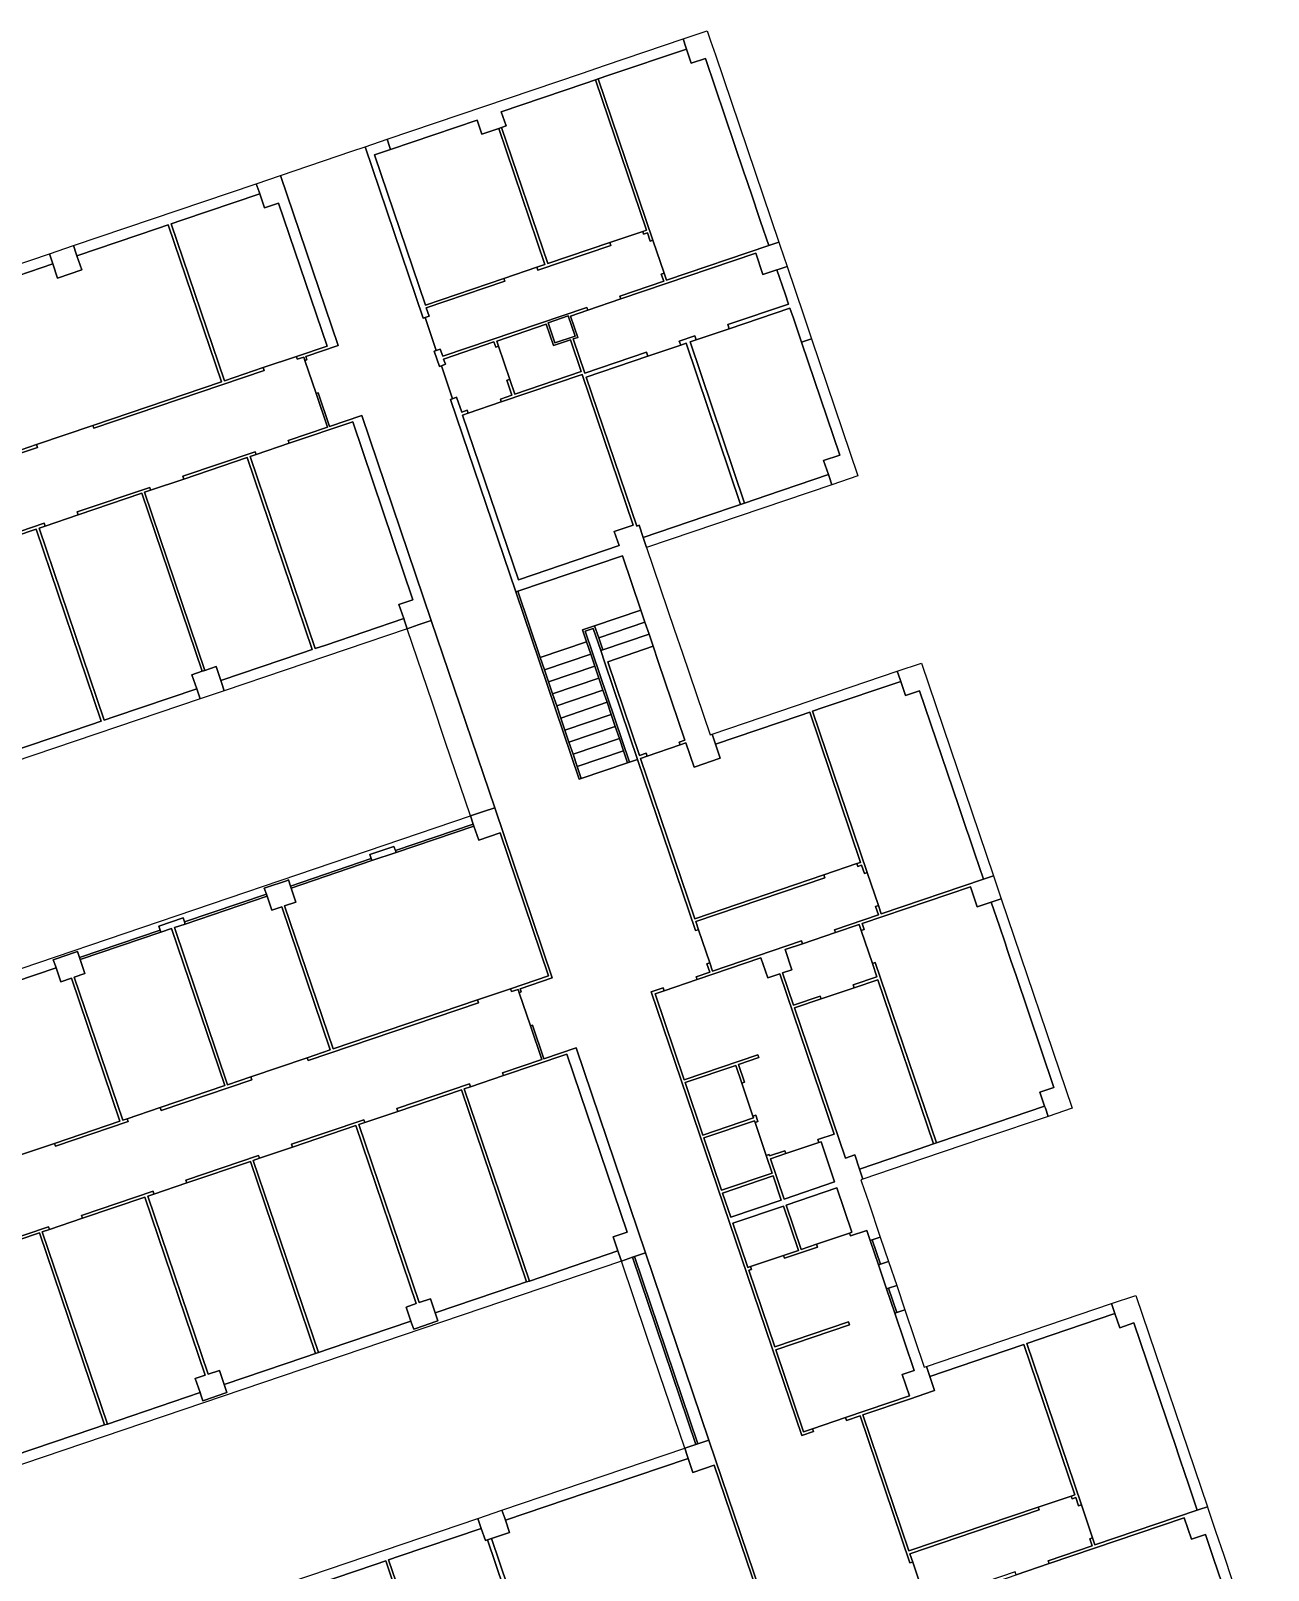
# Model space of a CAD drawing. Header units: inches. Extents: x 717221.7 to 717283.2, y 4251710.6 to 4251775.9.
# Drawn here: x 717248.63 to 717277.74, y 4251739.74 to 4251775.94 of the extents above; entities that cross this region are included whole.
import ezdxf

# ---------------------------------------------------------------- set-up
doc = ezdxf.new("R2010")
doc.units = ezdxf.units.IN
doc.header["$MEASUREMENT"] = 0

msp = doc.modelspace()

# ---------------------------------------------------------------- linework, layer by layer
for points in [[(717264.055, 4251775.514), (717264.039, 4251775.561), (717263.975, 4251775.751), (717264.543, 4251775.943), (717264.624, 4251775.707), (717264.736, 4251775.375), (717266.229, 4251770.971), (717266.039, 4251770.907), (717265.992, 4251770.891), (717265.799, 4251771.459), (717265.753, 4251771.596), (717265.607, 4251772.027), (717265.48, 4251772.401), (717265.414, 4251772.596), (717264.499, 4251775.295), (717264.168, 4251775.183), (717264.055, 4251775.514)], [(717257.094, 4251773.155), (717257.078, 4251773.202), (717257.014, 4251773.391), (717261.584, 4251774.94), (717262.152, 4251775.133), (717263.975, 4251775.751), (717264.039, 4251775.561), (717264.055, 4251775.514), (717262.232, 4251774.896), (717261.981, 4251774.811), (717261.915, 4251774.789), (717261.664, 4251774.704), (717259.699, 4251774.037), (717259.811, 4251773.706), (717259.707, 4251773.671), (717259.641, 4251773.648), (717259.243, 4251773.513), (717259.13, 4251773.845), (717257.094, 4251773.155)], [(717261.981, 4251774.811), (717262.232, 4251774.896), (717264.055, 4251775.514), (717264.168, 4251775.183), (717264.499, 4251775.295), (717265.414, 4251772.596), (717265.48, 4251772.401), (717265.607, 4251772.027), (717265.753, 4251771.596), (717265.799, 4251771.459), (717265.992, 4251770.891), (717263.586, 4251770.076), (717263.529, 4251770.243), (717263.266, 4251771.02), (717261.981, 4251774.811)], [(717263.026, 4251771.227), (717262.249, 4251770.964), (717260.792, 4251770.47), (717259.707, 4251773.671), (717259.811, 4251773.706), (717259.699, 4251774.037), (717261.664, 4251774.704), (717261.915, 4251774.789), (717263.112, 4251771.256), (717263.026, 4251771.227)], [(717263.026, 4251771.227), (717263.112, 4251771.256), (717261.915, 4251774.789), (717261.981, 4251774.811), (717263.266, 4251771.02), (717263.2, 4251770.997), (717263.135, 4251771.19), (717263.048, 4251771.16), (717263.026, 4251771.227)], [(717257.094, 4251773.155), (717259.13, 4251773.845), (717259.243, 4251773.513), (717259.641, 4251773.648), (717260.726, 4251770.447), (717260.533, 4251770.382), (717259.757, 4251770.119), (717257.913, 4251769.494), (717256.715, 4251773.026), (717257.094, 4251773.155)], [(717257.906, 4251769.203), (717257.858, 4251769.187), (717256.493, 4251773.215), (717256.493, 4251773.215), (717257.014, 4251773.391), (717257.078, 4251773.202), (717257.094, 4251773.155), (717256.715, 4251773.026), (717257.913, 4251769.494), (717259.757, 4251770.119), (717259.779, 4251770.052), (717257.935, 4251769.427), (717258, 4251769.235), (717257.906, 4251769.203)], [(717260.533, 4251770.382), (717260.726, 4251770.447), (717259.641, 4251773.648), (717259.707, 4251773.671), (717260.792, 4251770.47), (717262.249, 4251770.964), (717262.272, 4251770.897), (717260.556, 4251770.316), (717260.533, 4251770.382)], [(717258.051, 4251762.076), (717256.417, 4251766.896), (717255.66, 4251766.639), (717255.391, 4251767.432), (717255.344, 4251767.416), (717255.08, 4251768.193), (717255.128, 4251768.209), (717255.101, 4251768.287), (717255.859, 4251768.544), (717254.504, 4251772.541), (717256.181, 4251773.109), (717256.493, 4251773.215), (717257.858, 4251769.187), (717257.906, 4251769.203), (717258.169, 4251768.426), (717258.122, 4251768.41), (717258.243, 4251768.052), (717258.29, 4251768.068), (717258.553, 4251767.292), (717258.506, 4251767.276), (717260.04, 4251762.75), (717261.533, 4251758.346), (717261.58, 4251758.362), (717262.669, 4251758.731), (717262.717, 4251758.747), (717262.906, 4251758.811), (717264.271, 4251754.783), (717264.338, 4251754.805), (717264.601, 4251754.029), (717264.534, 4251754.006), (717264.601, 4251753.809), (717264.281, 4251753.7), (717264.303, 4251753.634), (717263.527, 4251753.37), (717263.504, 4251753.437), (717263.228, 4251753.343), (717266.765, 4251742.908), (717267.041, 4251743.002), (717267.018, 4251743.068), (717267.795, 4251743.331), (717267.817, 4251743.265), (717268.138, 4251743.374), (717269.311, 4251739.914), (717269.377, 4251739.936), (717269.64, 4251739.16)], [(717253.936, 4251772.348), (717254, 4251772.159), (717254.016, 4251772.111), (717252.184, 4251771.49), (717251.933, 4251771.405), (717253.185, 4251767.712), (717254.101, 4251768.022), (717254.124, 4251767.956), (717250.114, 4251766.597), (717250.091, 4251766.663), (717253.118, 4251767.689), (717251.866, 4251771.383), (717251.615, 4251771.298), (717249.716, 4251770.654), (717249.7, 4251770.702), (717249.636, 4251770.891), (717253.936, 4251772.348)], [(717254.504, 4251772.541), (717255.859, 4251768.544), (717255.101, 4251768.287), (717255.128, 4251768.209), (717255.08, 4251768.193), (717255.054, 4251768.271), (717254.901, 4251768.219), (717254.878, 4251768.286), (717255.6, 4251768.53), (717254.46, 4251771.892), (717254.129, 4251771.78), (717254.016, 4251772.111), (717254, 4251772.159), (717253.936, 4251772.348), (717254.504, 4251772.541), (717254.504, 4251772.541)], [(717254.016, 4251772.111), (717254.129, 4251771.78), (717254.46, 4251771.892), (717255.6, 4251768.53), (717254.878, 4251768.286), (717254.101, 4251768.022), (717253.185, 4251767.712), (717251.933, 4251771.405), (717252.184, 4251771.49), (717254.016, 4251772.111)], [(717249.148, 4251770.462), (717249.261, 4251770.13), (717249.829, 4251770.323), (717249.716, 4251770.654), (717251.615, 4251771.298), (717251.866, 4251771.383), (717253.118, 4251767.689), (717250.091, 4251766.663), (717248.766, 4251766.214), (717248.222, 4251766.03), (717246.97, 4251769.723), (717247.221, 4251769.808), (717249.148, 4251770.462)], [(717259.757, 4251770.119), (717260.533, 4251770.382), (717260.556, 4251770.316), (717262.272, 4251770.897), (717262.249, 4251770.964), (717263.026, 4251771.227), (717263.048, 4251771.16), (717263.135, 4251771.19), (717263.2, 4251770.997), (717263.266, 4251771.02), (717263.529, 4251770.243), (717263.463, 4251770.22), (717263.52, 4251770.053), (717262.488, 4251769.703), (717262.51, 4251769.637), (717261.734, 4251769.374), (717261.711, 4251769.44), (717258.32, 4251768.291), (717258.264, 4251768.458), (717258.169, 4251768.426), (717257.906, 4251769.203), (717258, 4251769.235), (717257.935, 4251769.427), (717259.779, 4251770.052), (717259.757, 4251770.119)], [(717249.636, 4251770.891), (717249.7, 4251770.702), (717249.716, 4251770.654), (717249.829, 4251770.323), (717249.261, 4251770.13), (717249.148, 4251770.462), (717249.132, 4251770.509), (717249.068, 4251770.698), (717249.636, 4251770.891)], [(717266.184, 4251770.323), (717265.853, 4251770.21), (717265.683, 4251770.712), (717262.51, 4251769.637), (717262.488, 4251769.703), (717263.52, 4251770.053), (717263.463, 4251770.22), (717263.529, 4251770.243), (717263.586, 4251770.076), (717265.992, 4251770.891), (717266.039, 4251770.907), (717266.229, 4251770.971), (717266.251, 4251770.905), (717266.421, 4251770.403), (717266.232, 4251770.339), (717266.184, 4251770.323)], [(717244.754, 4251768.972), (717244.738, 4251769.02), (717244.674, 4251769.209), (717249.068, 4251770.698), (717249.132, 4251770.509), (717249.148, 4251770.462), (717247.221, 4251769.808), (717246.97, 4251769.723), (717248.222, 4251766.03), (717248.766, 4251766.214), (717248.788, 4251766.148), (717247.994, 4251765.879), (717247.972, 4251765.945), (717248.156, 4251766.007), (717246.904, 4251769.701), (717246.653, 4251769.616), (717244.754, 4251768.972)], [(717262.51, 4251769.637), (717265.683, 4251770.712), (717265.853, 4251770.21), (717266.184, 4251770.323), (717266.377, 4251769.754), (717266.457, 4251769.518), (717265.027, 4251769.033), (717265.06, 4251768.938), (717264.283, 4251768.675), (717264.251, 4251768.77), (717263.887, 4251768.647), (717263.919, 4251768.552), (717263.143, 4251768.289), (717263.111, 4251768.383), (717261.665, 4251767.893), (717261.392, 4251768.698), (717261.496, 4251768.734), (717261.326, 4251769.236), (717261.734, 4251769.374), (717262.51, 4251769.637)], [(717266.762, 4251768.618), (717266.57, 4251769.186), (717266.489, 4251769.423), (717265.06, 4251768.938), (717265.027, 4251769.033), (717266.457, 4251769.518), (717266.377, 4251769.754), (717266.184, 4251770.323), (717266.232, 4251770.339), (717266.421, 4251770.403), (717266.806, 4251769.266), (717266.999, 4251768.698), (717266.809, 4251768.634), (717266.762, 4251768.618)], [(717260.04, 4251762.75), (717258.506, 4251767.276), (717258.553, 4251767.292), (717258.648, 4251767.324), (717258.767, 4251766.974), (717258.9, 4251767.02), (717258.923, 4251766.954), (717258.789, 4251766.908), (717260.102, 4251763.035), (717262.47, 4251763.837), (717262.357, 4251764.169), (717262.802, 4251764.319), (717261.602, 4251767.862), (717259.699, 4251767.217), (717259.677, 4251767.283), (717259.95, 4251767.376), (717259.832, 4251767.725), (717259.898, 4251767.747), (717260.017, 4251767.398), (717261.579, 4251767.928), (717261.326, 4251768.676), (717260.928, 4251768.541), (717260.758, 4251769.043), (717259.593, 4251768.648), (717259.635, 4251768.524), (717259.569, 4251768.502), (717259.527, 4251768.626), (717258.343, 4251768.225), (717258.385, 4251768.1), (717258.29, 4251768.068), (717258.243, 4251768.052), (717258.122, 4251768.41), (717258.169, 4251768.426), (717258.264, 4251768.458), (717258.32, 4251768.291), (717261.711, 4251769.44), (717261.734, 4251769.374), (717261.326, 4251769.236), (717261.496, 4251768.734), (717261.392, 4251768.698), (717261.665, 4251767.893), (717263.111, 4251768.383), (717263.143, 4251768.289), (717261.697, 4251767.799), (717262.885, 4251764.295), (717262.942, 4251764.314), (717263.038, 4251764.03), (717263.054, 4251763.982), (717263.118, 4251763.793), (717263.768, 4251761.875), (717263.961, 4251761.307), (717264.611, 4251759.389), (717264.658, 4251759.405), (717264.722, 4251759.216), (717264.738, 4251759.168), (717264.851, 4251758.837), (717264.803, 4251758.821), (717264.282, 4251758.644), (717264.235, 4251758.628), (717264.042, 4251759.196), (717263.906, 4251759.15), (717263.884, 4251759.216), (717264.02, 4251759.263), (717263.392, 4251761.114), (717263.272, 4251761.469), (717263.2, 4251761.682), (717263.176, 4251761.754), (717263.079, 4251762.038), (717262.983, 4251762.322), (717262.55, 4251763.6), (717260.087, 4251762.766), (717260.04, 4251762.75)], [(717264.283, 4251768.675), (717265.06, 4251768.938), (717266.489, 4251769.423), (717266.57, 4251769.186), (717266.762, 4251768.618), (717267.661, 4251765.966), (717267.282, 4251765.838), (717267.394, 4251765.506), (717265.942, 4251765.014), (717265.424, 4251764.839), (717264.141, 4251768.627), (717264.283, 4251768.675)], [(717259.898, 4251767.747), (717259.635, 4251768.524), (717259.593, 4251768.648), (717260.758, 4251769.043), (717260.928, 4251768.541), (717261.326, 4251768.676), (717261.579, 4251767.928), (717260.017, 4251767.398), (717259.898, 4251767.747)], [(717261.272, 4251769.239), (717261.433, 4251768.765), (717260.959, 4251768.605), (717260.799, 4251769.078), (717261.272, 4251769.239)], [(717261.272, 4251769.239), (717260.799, 4251769.078), (717260.959, 4251768.605), (717261.433, 4251768.765), (717261.272, 4251769.239)], [(717263.919, 4251768.552), (717263.887, 4251768.647), (717264.251, 4251768.77), (717264.283, 4251768.675), (717264.141, 4251768.627), (717265.424, 4251764.839), (717265.33, 4251764.806), (717264.046, 4251768.595), (717263.919, 4251768.552)], [(717266.762, 4251768.618), (717266.809, 4251768.634), (717266.999, 4251768.698), (717268.09, 4251765.478), (717267.475, 4251765.269), (717267.41, 4251765.459), (717267.394, 4251765.506), (717267.282, 4251765.838), (717267.661, 4251765.966), (717266.762, 4251768.618)], [(717247.994, 4251765.879), (717248.788, 4251766.148), (717248.766, 4251766.214), (717250.091, 4251766.663), (717250.114, 4251766.597), (717254.124, 4251767.956), (717254.101, 4251768.022), (717254.878, 4251768.286), (717254.901, 4251768.219), (717255.054, 4251768.271), (717255.08, 4251768.193), (717255.344, 4251767.416), (717255.612, 4251766.623), (717254.687, 4251766.31), (717254.709, 4251766.243), (717253.932, 4251765.98), (717253.91, 4251766.046), (717252.205, 4251765.469), (717252.228, 4251765.402), (717251.451, 4251765.139), (717251.429, 4251765.205), (717249.724, 4251764.628), (717249.746, 4251764.561), (717248.97, 4251764.298), (717248.947, 4251764.364), (717247.243, 4251763.787)], [(717259.898, 4251767.747), (717259.832, 4251767.725), (717259.95, 4251767.376), (717259.677, 4251767.283), (717259.699, 4251767.217), (717258.923, 4251766.954), (717258.9, 4251767.02), (717258.767, 4251766.974), (717258.648, 4251767.324), (717258.553, 4251767.292), (717258.29, 4251768.068), (717258.385, 4251768.1), (717258.343, 4251768.225), (717259.527, 4251768.626), (717259.569, 4251768.502), (717259.635, 4251768.524), (717259.898, 4251767.747)], [(717263.143, 4251768.289), (717263.919, 4251768.552), (717264.046, 4251768.595), (717265.33, 4251764.806), (717264.49, 4251764.522), (717263.038, 4251764.03), (717262.942, 4251764.314), (717262.885, 4251764.295), (717261.697, 4251767.799), (717263.143, 4251768.289)], [(717258.923, 4251766.954), (717259.699, 4251767.217), (717261.602, 4251767.862), (717262.802, 4251764.319), (717262.357, 4251764.169), (717262.47, 4251763.837), (717260.102, 4251763.035), (717258.789, 4251766.908), (717258.923, 4251766.954)], [(717257.403, 4251762.12), (717257.29, 4251762.451), (717257.622, 4251762.564), (717256.203, 4251766.75), (717254.709, 4251766.243), (717254.687, 4251766.31), (717255.612, 4251766.623), (717255.344, 4251767.416), (717255.391, 4251767.432), (717255.66, 4251766.639), (717256.417, 4251766.896), (717258.051, 4251762.076), (717257.791, 4251761.987), (717257.743, 4251761.971), (717257.483, 4251761.883), (717257.419, 4251762.072), (717257.403, 4251762.12)], [(717254.709, 4251766.243), (717256.203, 4251766.75), (717257.622, 4251762.564), (717257.29, 4251762.451), (717257.403, 4251762.12), (717255.57, 4251761.499), (717255.319, 4251761.414), (717253.788, 4251765.931), (717253.932, 4251765.98), (717254.709, 4251766.243)], [(717252.228, 4251765.402), (717253.722, 4251765.909), (717255.253, 4251761.391), (717255.002, 4251761.306), (717253.103, 4251760.662), (717252.991, 4251760.994), (717252.725, 4251760.904), (717251.307, 4251765.09), (717251.451, 4251765.139), (717252.228, 4251765.402)], [(717253.183, 4251760.426), (717253.119, 4251760.615), (717253.103, 4251760.662), (717255.002, 4251761.306), (717255.253, 4251761.391), (717253.722, 4251765.909), (717252.228, 4251765.402), (717252.205, 4251765.469), (717253.91, 4251766.046), (717253.932, 4251765.98), (717253.788, 4251765.931), (717255.319, 4251761.414), (717255.57, 4251761.499), (717257.403, 4251762.12), (717257.419, 4251762.072), (717257.483, 4251761.883), (717253.183, 4251760.426)], [(717265.33, 4251764.806), (717265.424, 4251764.839), (717265.942, 4251765.014), (717267.394, 4251765.506), (717267.41, 4251765.459), (717267.475, 4251765.269), (717263.118, 4251763.793), (717263.054, 4251763.982), (717263.038, 4251764.03), (717264.49, 4251764.522), (717265.33, 4251764.806)], [(717249.746, 4251764.561), (717251.24, 4251765.068), (717252.659, 4251760.882), (717252.422, 4251760.801), (717252.535, 4251760.47), (717250.607, 4251759.817), (717250.356, 4251759.732), (717248.825, 4251764.249), (717248.97, 4251764.298), (717249.746, 4251764.561)], [(717252.725, 4251760.904), (717252.659, 4251760.882), (717251.24, 4251765.068), (717249.746, 4251764.561), (717249.724, 4251764.628), (717251.429, 4251765.205), (717251.451, 4251765.139), (717251.307, 4251765.09), (717252.725, 4251760.904)], [(717248.22, 4251758.744), (717248.156, 4251758.933), (717248.14, 4251758.98), (717250.039, 4251759.624), (717250.29, 4251759.709), (717248.759, 4251764.227), (717247.265, 4251763.72), (717247.243, 4251763.787), (717248.947, 4251764.364), (717248.97, 4251764.298), (717248.825, 4251764.249), (717250.356, 4251759.732), (717250.607, 4251759.817), (717252.535, 4251760.47), (717252.551, 4251760.423), (717252.615, 4251760.233), (717248.22, 4251758.744)], [(717247.265, 4251763.72), (717248.759, 4251764.227), (717250.29, 4251759.709), (717250.039, 4251759.624), (717248.14, 4251758.98), (717248.028, 4251759.312), (717247.763, 4251759.222), (717246.344, 4251763.408), (717246.488, 4251763.457), (717247.265, 4251763.72)], [(717260.087, 4251762.766), (717262.55, 4251763.6), (717262.983, 4251762.322), (717261.894, 4251761.953), (717261.61, 4251761.856), (717261.706, 4251761.572), (717260.617, 4251761.203), (717260.087, 4251762.766)], [(717260.04, 4251762.75), (717260.087, 4251762.766), (717260.617, 4251761.203), (717260.713, 4251760.919), (717260.81, 4251760.635), (717260.906, 4251760.351), (717261.002, 4251760.067), (717261.099, 4251759.782), (717261.195, 4251759.498), (717261.291, 4251759.214), (717261.387, 4251758.93), (717261.484, 4251758.646), (717261.58, 4251758.362), (717261.533, 4251758.346), (717260.04, 4251762.75)], [(717261.894, 4251761.953), (717262.983, 4251762.322), (717263.079, 4251762.038), (717261.99, 4251761.668), (717261.894, 4251761.953)], [(717257.483, 4251761.883), (717257.743, 4251761.971), (717257.791, 4251761.987), (717258.051, 4251762.076), (717259.544, 4251757.672), (717259.283, 4251757.583), (717259.236, 4251757.567), (717258.976, 4251757.479), (717258.382, 4251759.231), (717258.077, 4251760.131), (717257.483, 4251761.883)], [(717265.938, 4251738.806), (717264.583, 4251742.802), (717263.091, 4251747.206), (717261.457, 4251752.027), (717260.699, 4251751.77), (717260.431, 4251752.563), (717260.383, 4251752.547), (717260.12, 4251753.324), (717260.167, 4251753.34), (717260.141, 4251753.418), (717260.898, 4251753.675), (717259.544, 4251757.672), (717258.051, 4251762.076)], [(717262.717, 4251758.747), (717262.669, 4251758.731), (717262.573, 4251759.015), (717262.477, 4251759.299), (717262.38, 4251759.583), (717262.284, 4251759.867), (717262.188, 4251760.152), (717262.091, 4251760.436), (717261.995, 4251760.72), (717261.899, 4251761.004), (717261.803, 4251761.288), (717261.706, 4251761.572), (717261.61, 4251761.856), (717261.894, 4251761.953), (717261.99, 4251761.668), (717262.087, 4251761.384), (717262.039, 4251761.368), (717261.863, 4251761.889), (717261.673, 4251761.825), (717262.717, 4251758.747)], [(717262.906, 4251758.811), (717262.717, 4251758.747), (717261.673, 4251761.825), (717261.863, 4251761.889), (717262.039, 4251761.368), (717262.136, 4251761.084), (717262.906, 4251758.811)], [(717261.99, 4251761.668), (717263.079, 4251762.038), (717263.176, 4251761.754), (717262.087, 4251761.384), (717261.99, 4251761.668)], [(717262.039, 4251761.368), (717262.087, 4251761.384), (717263.176, 4251761.754), (717263.2, 4251761.682), (717263.272, 4251761.469), (717262.202, 4251761.107), (717262.95, 4251758.9), (717263.107, 4251758.953), (717263.13, 4251758.887), (717262.972, 4251758.834), (717264.25, 4251755.064), (717267.289, 4251756.094), (717267.311, 4251756.028), (717264.272, 4251754.998), (717264.338, 4251754.805), (717264.271, 4251754.783), (717262.906, 4251758.811), (717262.136, 4251761.084), (717262.039, 4251761.368)], [(717260.617, 4251761.203), (717261.706, 4251761.572), (717261.803, 4251761.288), (717260.713, 4251760.919), (717260.617, 4251761.203)], [(717263.272, 4251761.469), (717263.392, 4251761.114), (717264.02, 4251759.263), (717263.884, 4251759.216), (717263.906, 4251759.15), (717263.13, 4251758.887), (717263.107, 4251758.953), (717262.95, 4251758.9), (717262.202, 4251761.107), (717263.272, 4251761.469)], [(717260.713, 4251760.919), (717261.803, 4251761.288), (717261.899, 4251761.004), (717260.81, 4251760.635), (717260.713, 4251760.919)], [(717269.095, 4251760.645), (717269.079, 4251760.692), (717269.015, 4251760.882), (717269.583, 4251761.074), (717271.278, 4251756.072), (717271.089, 4251756.007), (717271.042, 4251755.991), (717270.839, 4251756.59), (717270.695, 4251757.015), (717270.646, 4251757.158), (717270.454, 4251757.727), (717269.539, 4251760.426), (717269.207, 4251760.313), (717269.095, 4251760.645)], [(717252.659, 4251760.882), (717252.725, 4251760.904), (717252.991, 4251760.994), (717253.103, 4251760.662), (717253.119, 4251760.615), (717253.183, 4251760.426), (717252.615, 4251760.233), (717252.551, 4251760.423), (717252.535, 4251760.47), (717252.422, 4251760.801), (717252.659, 4251760.882)], [(717260.81, 4251760.635), (717261.899, 4251761.004), (717261.995, 4251760.72), (717260.906, 4251760.351), (717260.81, 4251760.635)], [(717260.906, 4251760.351), (717261.995, 4251760.72), (717262.091, 4251760.436), (717261.002, 4251760.067), (717260.906, 4251760.351)], [(717264.738, 4251759.168), (717264.722, 4251759.216), (717264.658, 4251759.405), (717266.623, 4251760.071), (717267.192, 4251760.264), (717269.015, 4251760.882), (717269.079, 4251760.692), (717269.095, 4251760.645), (717267.272, 4251760.027), (717267.021, 4251759.942), (717268.306, 4251756.15), (717268.24, 4251756.128), (717268.174, 4251756.32), (717268.088, 4251756.291), (717268.066, 4251756.358), (717268.152, 4251756.387), (717266.954, 4251759.919), (717266.704, 4251759.834), (717264.738, 4251759.168)], [(717261.002, 4251760.067), (717262.091, 4251760.436), (717262.188, 4251760.152), (717261.099, 4251759.782), (717261.002, 4251760.067)], [(717268.569, 4251755.374), (717268.306, 4251756.15), (717267.021, 4251759.942), (717267.272, 4251760.027), (717269.095, 4251760.645), (717269.207, 4251760.313), (717269.539, 4251760.426), (717270.454, 4251757.727), (717270.646, 4251757.158), (717270.695, 4251757.015), (717270.839, 4251756.59), (717271.042, 4251755.991), (717268.636, 4251755.176), (717268.569, 4251755.374)], [(717261.099, 4251759.782), (717262.188, 4251760.152), (717262.284, 4251759.867), (717261.195, 4251759.498), (717261.099, 4251759.782)], [(717261.195, 4251759.498), (717262.284, 4251759.867), (717262.38, 4251759.583), (717261.291, 4251759.214), (717261.195, 4251759.498)], [(717261.291, 4251759.214), (717262.38, 4251759.583), (717262.477, 4251759.299), (717261.387, 4251758.93), (717261.291, 4251759.214)], [(717263.13, 4251758.887), (717263.906, 4251759.15), (717264.042, 4251759.196), (717264.235, 4251758.628), (717264.282, 4251758.644), (717264.803, 4251758.821), (717264.851, 4251758.837), (717264.738, 4251759.168), (717266.704, 4251759.834), (717266.954, 4251759.919), (717268.152, 4251756.387), (717268.066, 4251756.358), (717267.289, 4251756.094), (717264.25, 4251755.064), (717262.972, 4251758.834), (717263.13, 4251758.887)], [(717261.387, 4251758.93), (717262.477, 4251759.299), (717262.573, 4251759.015), (717261.484, 4251758.646), (717261.387, 4251758.93)], [(717261.484, 4251758.646), (717262.573, 4251759.015), (717262.669, 4251758.731), (717261.58, 4251758.362), (717261.484, 4251758.646)], [(717244.75, 4251752.658), (717258.976, 4251757.479), (717259.04, 4251757.29), (717257.207, 4251756.669), (717257.175, 4251756.763), (717256.607, 4251756.571), (717256.639, 4251756.476), (717254.74, 4251755.832), (717254.692, 4251755.974), (717254.645, 4251755.958), (717254.171, 4251755.798), (717254.124, 4251755.782), (717254.172, 4251755.64), (717252.244, 4251754.987), (717252.212, 4251755.081), (717251.644, 4251754.889), (717251.676, 4251754.794), (717249.777, 4251754.15), (717249.729, 4251754.292), (717249.682, 4251754.276), (717249.208, 4251754.116), (717249.161, 4251754.1), (717249.209, 4251753.958), (717249.225, 4251753.91), (717247.298, 4251753.257)], [(717259.544, 4251757.672), (717260.898, 4251753.675), (717260.141, 4251753.418), (717260.167, 4251753.34), (717260.12, 4251753.324), (717260.093, 4251753.402), (717259.94, 4251753.35), (717259.918, 4251753.417), (717260.81, 4251753.719), (717259.67, 4251757.081), (717259.168, 4251756.911), (717259.056, 4251757.242), (717259.04, 4251757.29), (717258.976, 4251757.479), (717259.236, 4251757.567), (717259.283, 4251757.583), (717259.544, 4251757.672)], [(717256.655, 4251756.429), (717257.223, 4251756.621), (717259.056, 4251757.242), (717259.168, 4251756.911), (717259.67, 4251757.081), (717260.81, 4251753.719), (717259.918, 4251753.417), (717259.141, 4251753.153), (717255.743, 4251752.001), (717254.603, 4251755.364), (717254.868, 4251755.454), (717254.756, 4251755.785), (717256.655, 4251756.429)], [(717259.04, 4251757.29), (717259.056, 4251757.242), (717257.223, 4251756.621), (717257.207, 4251756.669), (717259.04, 4251757.29)], [(717256.639, 4251756.476), (717256.607, 4251756.571), (717257.175, 4251756.763), (717257.207, 4251756.669), (717257.223, 4251756.621), (717256.655, 4251756.429), (717256.639, 4251756.476)], [(717256.639, 4251756.476), (717256.655, 4251756.429), (717254.756, 4251755.785), (717254.74, 4251755.832), (717256.639, 4251756.476)], [(717268.066, 4251756.358), (717268.088, 4251756.291), (717268.174, 4251756.32), (717268.24, 4251756.128), (717268.306, 4251756.15), (717268.569, 4251755.374), (717268.503, 4251755.351), (717268.57, 4251755.154), (717267.538, 4251754.804), (717267.56, 4251754.738), (717266.784, 4251754.474), (717266.761, 4251754.541), (717264.668, 4251753.831), (717264.601, 4251754.029), (717264.338, 4251754.805), (717264.272, 4251754.998), (717267.311, 4251756.028), (717267.289, 4251756.094), (717268.066, 4251756.358)], [(717254.172, 4251755.64), (717254.124, 4251755.782), (717254.171, 4251755.798), (717254.645, 4251755.958), (717254.692, 4251755.974), (717254.74, 4251755.832), (717254.756, 4251755.785), (717254.868, 4251755.454), (717254.603, 4251755.364), (717255.743, 4251752.001), (717259.141, 4251753.153), (717259.164, 4251753.087), (717255.154, 4251751.728), (717255.131, 4251751.794), (717255.676, 4251751.979), (717254.537, 4251755.341), (717254.3, 4251755.261), (717254.188, 4251755.592), (717254.172, 4251755.64)], [(717268.569, 4251755.374), (717268.636, 4251755.176), (717271.042, 4251755.991), (717271.089, 4251756.007), (717271.278, 4251756.072), (717271.461, 4251755.534), (717271.271, 4251755.47), (717271.224, 4251755.454), (717270.892, 4251755.341), (717270.733, 4251755.813), (717268.185, 4251754.949), (717268.233, 4251754.807), (717268.167, 4251754.785), (717268.119, 4251754.927), (717267.56, 4251754.738), (717267.538, 4251754.804), (717268.57, 4251755.154), (717268.503, 4251755.351), (717268.569, 4251755.374)], [(717254.172, 4251755.64), (717254.188, 4251755.592), (717252.261, 4251754.939), (717252.244, 4251754.987), (717254.172, 4251755.64)], [(717272.481, 4251750.653), (717270.982, 4251750.145), (717269.934, 4251749.79), (717268.496, 4251754.031), (717268.43, 4251754.008), (717268.167, 4251754.785), (717268.233, 4251754.807), (717268.185, 4251754.949), (717270.733, 4251755.813), (717270.892, 4251755.341), (717271.224, 4251755.454), (717271.417, 4251754.885), (717271.549, 4251754.495), (717271.609, 4251754.317), (717271.697, 4251754.058), (717271.802, 4251753.749), (717272.7, 4251751.097), (717272.369, 4251750.985), (717272.481, 4251750.653)], [(717252.261, 4251754.939), (717254.188, 4251755.592), (717254.3, 4251755.261), (717254.537, 4251755.341), (717255.676, 4251751.979), (717255.131, 4251751.794), (717253.805, 4251751.345), (717253.261, 4251751.16), (717252.01, 4251754.854), (717252.261, 4251754.939)], [(717272.562, 4251750.416), (717272.497, 4251750.606), (717272.481, 4251750.653), (717272.369, 4251750.985), (717272.7, 4251751.097), (717271.802, 4251753.749), (717271.697, 4251754.058), (717271.609, 4251754.317), (717271.549, 4251754.495), (717271.417, 4251754.885), (717271.224, 4251755.454), (717271.271, 4251755.47), (717271.461, 4251755.534), (717273.13, 4251750.609), (717272.562, 4251750.416)], [(717251.676, 4251754.794), (717251.644, 4251754.889), (717252.212, 4251755.081), (717252.244, 4251754.987), (717252.261, 4251754.939), (717252.01, 4251754.854), (717253.261, 4251751.16), (717253.805, 4251751.345), (717253.828, 4251751.278), (717251.696, 4251750.556), (717251.673, 4251750.622), (717253.195, 4251751.138), (717251.943, 4251754.832), (717251.692, 4251754.747), (717251.676, 4251754.794)], [(717266.784, 4251754.474), (717267.56, 4251754.738), (717268.119, 4251754.927), (717268.167, 4251754.785), (717268.43, 4251754.008), (717268.536, 4251753.696), (717267.978, 4251753.506), (717268, 4251753.44), (717267.223, 4251753.177), (717267.201, 4251753.243), (717266.576, 4251753.031), (717266.318, 4251753.791), (717266.536, 4251753.865), (717266.376, 4251754.336), (717266.784, 4251754.474)], [(717251.692, 4251754.747), (717251.943, 4251754.832), (717253.195, 4251751.138), (717251.673, 4251750.622), (717250.897, 4251750.359), (717250.794, 4251750.324), (717249.655, 4251753.686), (717249.906, 4251753.772), (717249.793, 4251754.103), (717251.692, 4251754.747)], [(717251.676, 4251754.794), (717251.692, 4251754.747), (717249.793, 4251754.103), (717249.777, 4251754.15), (717251.676, 4251754.794)], [(717264.601, 4251754.029), (717264.668, 4251753.831), (717266.761, 4251754.541), (717266.784, 4251754.474), (717266.376, 4251754.336), (717266.536, 4251753.865), (717266.318, 4251753.791), (717266.576, 4251753.031), (717267.201, 4251753.243), (717267.223, 4251753.177), (717266.598, 4251752.965), (717267.795, 4251749.434), (717268.012, 4251749.508), (717268.125, 4251749.177), (717268.141, 4251749.129), (717268.205, 4251748.94), (717268.158, 4251748.924), (717268.174, 4251748.876), (717268.334, 4251748.403), (717268.615, 4251747.574), (717268.426, 4251747.51), (717268.378, 4251747.494), (717268.296, 4251747.735), (717267.911, 4251747.605), (717267.889, 4251747.671), (717267.943, 4251747.689), (717267.589, 4251748.731), (717266.401, 4251748.328), (717266.754, 4251747.286), (717267.112, 4251747.408), (717267.135, 4251747.342), (717266.363, 4251747.08), (717266.341, 4251747.146), (717266.688, 4251747.264), (717266.335, 4251748.306), (717265.146, 4251747.903), (717265.499, 4251746.861), (717265.564, 4251746.883), (717265.586, 4251746.817), (717265.522, 4251746.795), (717266.131, 4251744.995), (717267.865, 4251745.583), (717267.887, 4251745.517), (717266.154, 4251744.929), (717266.809, 4251742.997), (717267.018, 4251743.068), (717267.041, 4251743.002), (717266.765, 4251742.908), (717263.228, 4251753.343), (717263.504, 4251753.437), (717263.527, 4251753.37), (717263.317, 4251753.299), (717264.003, 4251751.275), (717265.736, 4251751.862), (717265.759, 4251751.796), (717265.281, 4251751.634), (717265.421, 4251751.218), (717265.355, 4251751.196), (717265.214, 4251751.611), (717264.026, 4251751.208), (717264.443, 4251749.977), (717265.632, 4251750.38), (717265.618, 4251750.419), (717265.685, 4251750.441), (717265.734, 4251750.295), (717265.668, 4251750.272), (717265.654, 4251750.314), (717264.465, 4251749.911), (717264.883, 4251748.68), (717266.071, 4251749.082), (717265.931, 4251749.496), (717265.998, 4251749.518), (717266.009, 4251749.484), (717266.368, 4251749.605), (717266.39, 4251749.539), (717266.032, 4251749.417), (717266.353, 4251748.47), (717267.541, 4251748.873), (717267.509, 4251748.968), (717267.397, 4251749.299), (717267.22, 4251749.82), (717267.167, 4251749.802), (717267.144, 4251749.868), (717267.529, 4251749.999), (717266.252, 4251753.768), (717265.968, 4251753.672), (717265.808, 4251754.144), (717264.303, 4251753.634), (717264.281, 4251753.7), (717264.601, 4251753.809), (717264.534, 4251754.006), (717264.601, 4251754.029)], [(717249.777, 4251754.15), (717249.793, 4251754.103), (717249.906, 4251753.772), (717249.655, 4251753.686), (717250.794, 4251750.324), (717250.897, 4251750.359), (717250.919, 4251750.293), (717249.213, 4251749.714), (717249.19, 4251749.781), (717250.728, 4251750.302), (717249.588, 4251753.664), (717249.337, 4251753.579), (717249.225, 4251753.91), (717249.209, 4251753.958), (717249.161, 4251754.1), (717249.208, 4251754.116), (717249.682, 4251754.276), (717249.729, 4251754.292), (717249.777, 4251754.15)], [(717249.225, 4251753.91), (717249.337, 4251753.579), (717249.588, 4251753.664), (717250.728, 4251750.302), (717249.19, 4251749.781), (717248.414, 4251749.518), (717248.299, 4251749.478), (717247.954, 4251750.496), (717247.888, 4251750.473), (717247.329, 4251752.121), (717247.395, 4251752.144), (717247.047, 4251753.172), (717247.298, 4251753.257), (717249.225, 4251753.91)], [(717263.527, 4251753.37), (717264.303, 4251753.634), (717265.808, 4251754.144), (717265.968, 4251753.672), (717266.252, 4251753.768), (717267.529, 4251749.999), (717267.144, 4251749.868), (717267.167, 4251749.802), (717266.39, 4251749.539), (717266.368, 4251749.605), (717266.009, 4251749.484), (717265.998, 4251749.518), (717265.931, 4251749.496), (717265.668, 4251750.272), (717265.734, 4251750.295), (717265.685, 4251750.441), (717265.618, 4251750.419), (717265.355, 4251751.196), (717265.421, 4251751.218), (717265.281, 4251751.634), (717265.759, 4251751.796), (717265.736, 4251751.862), (717264.003, 4251751.275), (717263.317, 4251753.299), (717263.527, 4251753.37)], [(717269.934, 4251749.79), (717269.867, 4251749.767), (717268.558, 4251753.629), (717268, 4251753.44), (717267.978, 4251753.506), (717268.536, 4251753.696), (717268.43, 4251754.008), (717268.496, 4251754.031), (717269.934, 4251749.79)], [(717267.223, 4251753.177), (717268, 4251753.44), (717268.558, 4251753.629), (717269.867, 4251749.767), (717269.53, 4251749.653), (717268.125, 4251749.177), (717268.012, 4251749.508), (717267.795, 4251749.434), (717266.598, 4251752.965), (717267.223, 4251753.177)], [(717248.414, 4251749.518), (717249.19, 4251749.781), (717249.213, 4251749.714), (717250.919, 4251750.293), (717250.897, 4251750.359), (717251.673, 4251750.622), (717251.696, 4251750.556), (717253.828, 4251751.278), (717253.805, 4251751.345), (717255.131, 4251751.794), (717255.154, 4251751.728), (717259.164, 4251753.087), (717259.141, 4251753.153), (717259.918, 4251753.417), (717259.94, 4251753.35), (717260.093, 4251753.402), (717260.12, 4251753.324), (717260.383, 4251752.547), (717260.652, 4251751.754), (717259.726, 4251751.44), (717259.749, 4251751.374), (717258.972, 4251751.111), (717258.95, 4251751.177), (717257.245, 4251750.599), (717257.267, 4251750.533), (717256.491, 4251750.27), (717256.468, 4251750.336), (717254.763, 4251749.758), (717254.786, 4251749.692), (717254.009, 4251749.429), (717253.987, 4251749.495), (717252.282, 4251748.917), (717252.305, 4251748.851), (717251.528, 4251748.588), (717251.506, 4251748.654), (717249.824, 4251748.084), (717249.846, 4251748.018), (717249.069, 4251747.755), (717249.047, 4251747.821), (717247.396, 4251747.262)], [(717259.749, 4251751.374), (717259.726, 4251751.44), (717260.652, 4251751.754), (717260.383, 4251752.547), (717260.431, 4251752.563), (717260.699, 4251751.77), (717261.457, 4251752.027), (717263.091, 4251747.206), (717262.83, 4251747.118), (717262.783, 4251747.102), (717262.523, 4251747.014), (717262.458, 4251747.203), (717262.442, 4251747.251), (717262.33, 4251747.582), (717262.661, 4251747.694), (717261.243, 4251751.881), (717259.749, 4251751.374)], [(717258.972, 4251751.111), (717259.749, 4251751.374), (717261.243, 4251751.881), (717262.661, 4251747.694), (717262.33, 4251747.582), (717262.442, 4251747.251), (717260.61, 4251746.629), (717260.359, 4251746.544), (717258.828, 4251751.062), (717258.972, 4251751.111)], [(717265.355, 4251751.196), (717265.618, 4251750.419), (717265.632, 4251750.38), (717264.443, 4251749.977), (717264.026, 4251751.208), (717265.214, 4251751.611), (717265.355, 4251751.196)], [(717256.491, 4251750.27), (717257.267, 4251750.533), (717258.761, 4251751.04), (717260.292, 4251746.522), (717260.041, 4251746.437), (717258.143, 4251745.793), (717258.03, 4251746.125), (717257.765, 4251746.035), (717256.346, 4251750.221), (717256.491, 4251750.27)], [(717257.267, 4251750.533), (717257.245, 4251750.599), (717258.95, 4251751.177), (717258.972, 4251751.111), (717258.828, 4251751.062), (717260.359, 4251746.544), (717260.292, 4251746.522), (717258.761, 4251751.04), (717257.267, 4251750.533)], [(717269.934, 4251749.79), (717270.982, 4251750.145), (717272.481, 4251750.653), (717272.497, 4251750.606), (717272.562, 4251750.416), (717271.062, 4251749.908), (717269.61, 4251749.416), (717268.205, 4251748.94), (717268.141, 4251749.129), (717268.125, 4251749.177), (717269.53, 4251749.653), (717269.867, 4251749.767), (717269.934, 4251749.79)], [(717254.009, 4251749.429), (717254.786, 4251749.692), (717256.28, 4251750.199), (717257.699, 4251746.012), (717257.462, 4251745.932), (717257.574, 4251745.601), (717255.647, 4251744.947), (717255.396, 4251744.862), (717253.865, 4251749.38), (717254.009, 4251749.429)], [(717258.143, 4251745.793), (717258.159, 4251745.746), (717258.207, 4251745.604), (717258.159, 4251745.588), (717257.686, 4251745.427), (717257.639, 4251745.411), (717257.59, 4251745.553), (717257.574, 4251745.601), (717257.462, 4251745.932), (717257.699, 4251746.012), (717256.28, 4251750.199), (717254.786, 4251749.692), (717254.763, 4251749.758), (717256.468, 4251750.336), (717256.491, 4251750.27), (717256.346, 4251750.221), (717257.765, 4251746.035), (717258.03, 4251746.125), (717258.143, 4251745.793)], [(717265.668, 4251750.272), (717265.931, 4251749.496), (717266.071, 4251749.082), (717264.883, 4251748.68), (717264.465, 4251749.911), (717265.654, 4251750.314), (717265.668, 4251750.272)], [(717266.39, 4251749.539), (717267.167, 4251749.802), (717267.22, 4251749.82), (717267.397, 4251749.299), (717267.509, 4251748.968), (717267.541, 4251748.873), (717266.353, 4251748.47), (717266.032, 4251749.417), (717266.39, 4251749.539)], [(717252.305, 4251748.851), (717252.282, 4251748.917), (717253.987, 4251749.495), (717254.009, 4251749.429), (717253.865, 4251749.38), (717255.396, 4251744.862), (717255.33, 4251744.84), (717253.799, 4251749.358), (717252.305, 4251748.851)], [(717251.528, 4251748.588), (717252.305, 4251748.851), (717253.799, 4251749.358), (717255.33, 4251744.84), (717255.079, 4251744.755), (717253.18, 4251744.111), (717253.067, 4251744.443), (717252.802, 4251744.353), (717251.384, 4251748.539), (717251.528, 4251748.588)], [(717264.905, 4251748.613), (717266.094, 4251749.016), (717266.286, 4251748.448), (717265.098, 4251748.045), (717264.905, 4251748.613)], [(717264.905, 4251748.613), (717265.098, 4251748.045), (717266.286, 4251748.448), (717266.094, 4251749.016), (717264.905, 4251748.613)], [(717267.889, 4251747.671), (717267.112, 4251747.408), (717266.754, 4251747.286), (717266.401, 4251748.328), (717267.589, 4251748.731), (717267.943, 4251747.689), (717267.889, 4251747.671)], [(717249.069, 4251747.755), (717249.846, 4251748.018), (717251.317, 4251748.517), (717252.736, 4251744.33), (717252.499, 4251744.25), (717252.612, 4251743.919), (717250.684, 4251743.265), (717250.433, 4251743.18), (717248.902, 4251747.698), (717249.069, 4251747.755)], [(717251.528, 4251748.588), (717251.384, 4251748.539), (717252.802, 4251744.353), (717253.067, 4251744.443), (717253.18, 4251744.111), (717253.196, 4251744.064), (717253.244, 4251743.922), (717253.197, 4251743.906), (717252.723, 4251743.745), (717252.676, 4251743.729), (717252.628, 4251743.871), (717252.612, 4251743.919), (717252.499, 4251744.25), (717252.736, 4251744.33), (717251.317, 4251748.517), (717249.846, 4251748.018), (717249.824, 4251748.084), (717251.506, 4251748.654), (717251.528, 4251748.588)], [(717266.341, 4251747.146), (717265.564, 4251746.883), (717265.499, 4251746.861), (717265.146, 4251747.903), (717266.335, 4251748.306), (717266.688, 4251747.264), (717266.341, 4251747.146)], [(717246.642, 4251746.932), (717247.419, 4251747.195), (717248.836, 4251747.676), (717250.367, 4251743.158), (717250.116, 4251743.073), (717248.217, 4251742.429), (717248.105, 4251742.761), (717247.84, 4251742.671), (717246.421, 4251746.857), (717246.642, 4251746.932)], [(717247.419, 4251747.195), (717247.396, 4251747.262), (717249.047, 4251747.821), (717249.069, 4251747.755), (717248.902, 4251747.698), (717250.433, 4251743.18), (717250.367, 4251743.158), (717248.836, 4251747.676), (717247.419, 4251747.195)], [(717267.112, 4251747.408), (717267.889, 4251747.671), (717267.911, 4251747.605), (717268.296, 4251747.735), (717268.378, 4251747.494), (717268.571, 4251746.926), (717268.764, 4251746.357), (717268.956, 4251745.789), (717269.414, 4251744.44), (717269.129, 4251744.343), (717269.3, 4251743.841), (717267.795, 4251743.331), (717267.018, 4251743.068), (717266.809, 4251742.997), (717266.154, 4251744.929), (717267.887, 4251745.517), (717267.865, 4251745.583), (717266.131, 4251744.995), (717265.522, 4251746.795), (717265.586, 4251746.817), (717265.564, 4251746.883), (717266.341, 4251747.146), (717266.363, 4251747.08), (717267.135, 4251747.342), (717267.112, 4251747.408)], [(717268.571, 4251746.926), (717268.378, 4251747.494), (717268.426, 4251747.51), (717268.618, 4251746.942), (717268.571, 4251746.926)], [(717268.618, 4251746.942), (717268.426, 4251747.51), (717268.615, 4251747.574), (717268.808, 4251747.006), (717268.618, 4251746.942)], [(717248.217, 4251742.429), (717250.116, 4251743.073), (717250.367, 4251743.158), (717250.433, 4251743.18), (717250.684, 4251743.265), (717252.612, 4251743.919), (717252.628, 4251743.871), (717252.676, 4251743.729), (717252.723, 4251743.745), (717253.197, 4251743.906), (717253.244, 4251743.922), (717253.196, 4251744.064), (717253.18, 4251744.111), (717255.079, 4251744.755), (717255.33, 4251744.84), (717255.396, 4251744.862), (717255.647, 4251744.947), (717257.574, 4251745.601), (717257.59, 4251745.553), (717257.639, 4251745.411), (717257.686, 4251745.427), (717258.159, 4251745.588), (717258.207, 4251745.604), (717258.159, 4251745.746), (717258.143, 4251745.793), (717260.041, 4251746.437), (717260.292, 4251746.522), (717260.359, 4251746.544), (717260.61, 4251746.629), (717262.442, 4251747.251), (717262.458, 4251747.203), (717262.523, 4251747.014), (717239.084, 4251739.07)], [(717262.523, 4251747.014), (717262.783, 4251747.102), (717264.276, 4251742.698), (717264.015, 4251742.61), (717263.421, 4251744.362), (717263.116, 4251745.262), (717262.523, 4251747.014)], [(717264.276, 4251742.698), (717262.783, 4251747.102), (717262.83, 4251747.118), (717264.323, 4251742.714), (717264.276, 4251742.698)], [(717263.091, 4251747.206), (717264.583, 4251742.802), (717264.323, 4251742.714), (717262.83, 4251747.118), (717263.091, 4251747.206)], [(717268.618, 4251746.942), (717268.808, 4251747.006), (717269, 4251746.438), (717268.811, 4251746.373), (717268.764, 4251746.357), (717268.571, 4251746.926), (717268.618, 4251746.942)], [(717268.956, 4251745.789), (717268.764, 4251746.357), (717268.811, 4251746.373), (717269.003, 4251745.805), (717268.956, 4251745.789)], [(717269.003, 4251745.805), (717268.811, 4251746.373), (717269, 4251746.438), (717269.193, 4251745.869), (717269.003, 4251745.805)], [(717274.134, 4251745.776), (717274.118, 4251745.823), (717274.054, 4251746.012), (717274.622, 4251746.205), (717276.308, 4251741.233), (717276.118, 4251741.169), (717276.071, 4251741.153), (717275.878, 4251741.721), (717275.755, 4251742.084), (717275.686, 4251742.289), (717275.508, 4251742.813), (717275.493, 4251742.857), (717274.578, 4251745.557), (717274.247, 4251745.444), (717274.134, 4251745.776)], [(717269.003, 4251745.805), (717269.193, 4251745.869), (717269.65, 4251744.52), (717269.698, 4251744.536), (717269.762, 4251744.346), (717269.778, 4251744.299), (717269.89, 4251743.968), (717269.843, 4251743.952), (717269.322, 4251743.775), (717268.204, 4251743.396), (717269.289, 4251740.195), (717272.329, 4251741.225), (717272.351, 4251741.159), (717269.312, 4251740.129), (717269.377, 4251739.936), (717269.311, 4251739.914), (717268.138, 4251743.374), (717267.817, 4251743.265), (717267.795, 4251743.331), (717269.3, 4251743.841), (717269.129, 4251744.343), (717269.414, 4251744.44), (717268.956, 4251745.789), (717269.003, 4251745.805)], [(717269.778, 4251744.299), (717269.762, 4251744.346), (717269.698, 4251744.536), (717271.102, 4251745.012), (717272.555, 4251745.504), (717274.054, 4251746.012), (717274.118, 4251745.823), (717274.134, 4251745.776), (717272.635, 4251745.267), (717272.06, 4251745.073), (717273.345, 4251741.281), (717273.279, 4251741.259), (717273.214, 4251741.451), (717273.128, 4251741.422), (717273.105, 4251741.488), (717273.191, 4251741.518), (717271.994, 4251745.05), (717271.183, 4251744.775), (717269.778, 4251744.299)], [(717273.609, 4251740.505), (717273.345, 4251741.281), (717272.06, 4251745.073), (717272.635, 4251745.267), (717274.134, 4251745.776), (717274.247, 4251745.444), (717274.578, 4251745.557), (717275.493, 4251742.857), (717275.508, 4251742.813), (717275.686, 4251742.289), (717275.755, 4251742.084), (717275.878, 4251741.721), (717276.071, 4251741.153), (717273.665, 4251740.337), (717273.609, 4251740.505)], [(717269.778, 4251744.299), (717271.183, 4251744.775), (717271.994, 4251745.05), (717273.191, 4251741.518), (717273.105, 4251741.488), (717272.329, 4251741.225), (717269.289, 4251740.195), (717268.204, 4251743.396), (717269.322, 4251743.775), (717269.843, 4251743.952), (717269.89, 4251743.968), (717269.778, 4251744.299)], [(717259.796, 4251740.916), (717259.78, 4251740.963), (717259.715, 4251741.153), (717264.015, 4251742.61), (717264.079, 4251742.42), (717264.095, 4251742.373), (717262.263, 4251741.752), (717261.695, 4251741.559), (717259.796, 4251740.916)], [(717264.276, 4251742.698), (717264.323, 4251742.714), (717264.583, 4251742.802), (717265.938, 4251738.806), (717265.18, 4251738.549), (717265.207, 4251738.471), (717265.16, 4251738.455), (717265.133, 4251738.533), (717264.98, 4251738.481), (717264.957, 4251738.547), (717265.849, 4251738.85), (717264.71, 4251742.212), (717264.208, 4251742.042), (717264.095, 4251742.373), (717264.079, 4251742.42), (717264.015, 4251742.61), (717264.276, 4251742.698)], [(717264.095, 4251742.373), (717264.208, 4251742.042), (717264.71, 4251742.212), (717265.849, 4251738.85), (717264.957, 4251738.547), (717263.631, 4251738.098), (717260.621, 4251737.078), (717259.466, 4251740.487), (717259.845, 4251740.616), (717259.892, 4251740.632), (717259.796, 4251740.916), (717261.695, 4251741.559), (717262.263, 4251741.752), (717264.095, 4251742.373)], [(717273.105, 4251741.488), (717273.128, 4251741.422), (717273.214, 4251741.451), (717273.279, 4251741.259), (717273.345, 4251741.281), (717273.609, 4251740.505), (717273.542, 4251740.482), (717273.599, 4251740.315), (717272.567, 4251739.965), (717272.59, 4251739.899), (717271.813, 4251739.636), (717271.79, 4251739.702), (717269.697, 4251738.992), (717269.64, 4251739.16), (717269.377, 4251739.936), (717269.312, 4251740.129), (717272.351, 4251741.159), (717272.329, 4251741.225), (717273.105, 4251741.488)], [(717259.227, 4251740.723), (717259.211, 4251740.771), (717259.147, 4251740.96), (717259.715, 4251741.153), (717259.78, 4251740.963), (717259.796, 4251740.916), (717259.892, 4251740.632), (717259.845, 4251740.616), (717259.466, 4251740.487), (717259.371, 4251740.455), (717259.324, 4251740.439), (717259.227, 4251740.723)], [(717272.59, 4251739.899), (717272.567, 4251739.965), (717273.599, 4251740.315), (717273.542, 4251740.482), (717273.609, 4251740.505), (717273.665, 4251740.337), (717276.071, 4251741.153), (717276.118, 4251741.169), (717276.308, 4251741.233), (717276.318, 4251741.202), (717276.5, 4251740.665), (717276.693, 4251740.096), (717276.885, 4251739.528)], [(717254.833, 4251739.234), (717254.817, 4251739.281), (717254.753, 4251739.471), (717259.147, 4251740.96), (717259.211, 4251740.771), (717259.227, 4251740.723), (717257.3, 4251740.07), (717257.049, 4251739.985), (717257.398, 4251738.957), (717257.331, 4251738.934), (717256.983, 4251739.962), (717256.732, 4251739.877), (717254.833, 4251739.234)], [(717271.813, 4251739.636), (717272.59, 4251739.899), (717275.762, 4251740.974), (717275.932, 4251740.472), (717276.264, 4251740.584), (717276.456, 4251740.016), (717276.649, 4251739.448), (717276.841, 4251738.88), (717277.74, 4251736.228), (717277.409, 4251736.115), (717277.521, 4251735.784), (717276.021, 4251735.276), (717274.569, 4251734.784), (717273.164, 4251734.307), (717273.052, 4251734.639), (717272.948, 4251734.604), (717271.471, 4251738.96), (717271.575, 4251738.995), (717271.405, 4251739.497), (717271.813, 4251739.636)], [(717276.649, 4251739.448), (717276.456, 4251740.016), (717276.264, 4251740.584), (717275.932, 4251740.472), (717275.762, 4251740.974), (717272.59, 4251739.899)], [(717259.227, 4251740.723), (717259.324, 4251740.439), (717259.371, 4251740.455), (717260.527, 4251737.046), (717259.222, 4251736.603), (717258.445, 4251736.34), (717258.301, 4251736.291), (717257.956, 4251737.309), (717257.89, 4251737.286), (717257.331, 4251738.934), (717257.398, 4251738.957), (717257.049, 4251739.985), (717257.3, 4251740.07), (717259.227, 4251740.723)], [(717259.466, 4251740.487), (717260.621, 4251737.078), (717263.631, 4251738.098), (717263.654, 4251738.032), (717259.245, 4251736.537), (717259.222, 4251736.603), (717260.527, 4251737.046), (717259.371, 4251740.455), (717259.466, 4251740.487)], [(717257.331, 4251738.934), (717257.89, 4251737.286), (717258.235, 4251736.269), (717258.105, 4251736.225), (717257.328, 4251735.962), (717255.659, 4251735.396), (717254.503, 4251738.805), (717254.882, 4251738.934), (717254.929, 4251738.95), (717254.833, 4251739.234), (717256.732, 4251739.877), (717256.983, 4251739.962), (717257.331, 4251738.934)]]:
    msp.add_lwpolyline(points)

doc.saveas('drawing.dxf')
